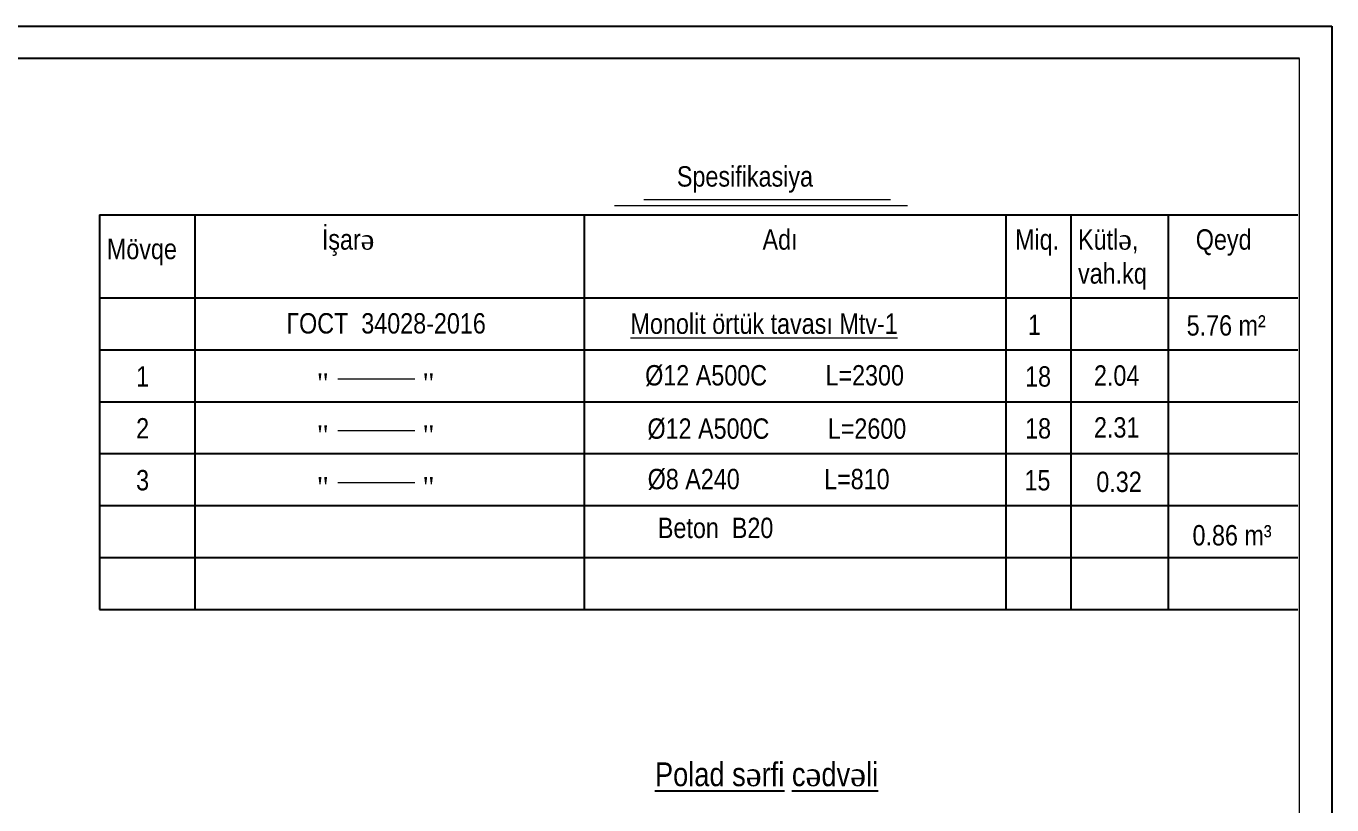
# Model space of a CAD drawing. Header units: millimetres. Extents: x 806395 to 1617731, y -246149 to 193681.
# Drawn here: x 1598478 to 1617712, y -164491 to -153019 of the extents above; entities that cross this region are included whole.
import ezdxf

# ---------------------------------------------------------------- set-up
doc = ezdxf.new("R2010")
doc.units = ezdxf.units.MM
doc.layers.add('A-Wall', color=7, linetype='Continuous', lineweight=30)
doc.styles.add('style6', font='ARIALN.TTF', dxfattribs={"height": 300})
doc.styles.add('Times New Roman', font='times.ttf')

# ---------------------------------------------------------------- blocks, each defined once
blk = doc.blocks.new('vververvg')
at = {"color": 1, "lineweight": 25}
blk.add_line((1575731, -20955), (1617734, -20955), dxfattribs=at)
at = {"color": 0, "lineweight": 25}
blk.add_line((1617734, -20955), (1617734, -50629), dxfattribs=at)
at = {"color": 1, "lineweight": 25, "ltscale": 15}
blk.add_line((1617212, -21477), (1577820, -21477), dxfattribs=at)
at = {"color": 0, "lineweight": 5, "ltscale": 15}
blk.add_line((1617212, -50106), (1617212, -21477), dxfattribs=at)

msp = doc.modelspace()

# ---------------------------------------------------------------- linework, layer by layer
at = {"lineweight": 9}
for p, q in [((1607578.411, -155570.975), (1611208.099, -155570.975)), ((1607146.679, -155662.336), (1611461.183, -155662.336))]:
    msp.add_line(p, q, dxfattribs=at)
for p, q in [((1599557.36, -155797.376), (1617209.922, -155797.376)), ((1599557.36, -155797.376), (1599557.36, -161610.731)), ((1600962.257, -155797.376), (1600962.257, -161610.731)), ((1606696.727, -155797.376), (1606696.727, -161610.731)), ((1612909.07, -155797.376), (1612909.07, -161610.731)), ((1613864.815, -155797.376), (1613864.815, -161610.731)), ((1615298.432, -155797.376), (1615298.432, -161610.731)), ((1599557.36, -157023.155), (1617209.922, -157023.155)), ((1599557.36, -157787.751), (1617209.922, -157787.751)), ((1599557.36, -158552.347), (1617209.922, -158552.347)), ((1599557.36, -158552.347), (1617209.922, -158552.347)), ((1599557.36, -159316.943), (1617209.922, -159316.943)), ((1599557.36, -160081.539), (1617209.922, -160081.539)), ((1599557.36, -160846.135), (1617209.922, -160846.135)), ((1599557.36, -161610.731), (1617209.922, -161610.731))]:
    msp.add_line(p, q)
at = {"color": 7, "lineweight": 15, "ltscale": 15}
for p, q in [((1603068.635, -158213.008), (1604201.295, -158213.008)), ((1603068.635, -158977.604), (1604201.295, -158977.604)), ((1603068.635, -159742.2), (1604201.295, -159742.2))]:
    msp.add_line(p, q, dxfattribs=at)

# ---------------------------------------------------------------- block references
at = {"xscale": 0.9158549222797927, "yscale": 0.9158549222797927, "zscale": 0.9158549222797927}
msp.add_blockref('vververvg', (136101.965, -133827.421), dxfattribs=at)

# ---------------------------------------------------------------- texts
at = {"color": 0, "lineweight": 0, "style": 'Times New Roman'}
for p in [(1602757.937, -158426.283), (1604315.039, -158426.283), (1602757.937, -159190.88), (1604315.039, -159190.88), (1602757.937, -159955.476), (1604315.039, -159955.476)]:
    msp.add_text('"', height=292.458, dxfattribs=at).set_placement(p)
at = {"lineweight": 9, "char_height": 300, "attachment_point": 1, "style": 'style6'}
for s, insert, width in [('\\pxt17;{\\fArial Narrow|b0|i0|c238|p34;Spesifikasiya}', (1608063.559, -155082.914), 15666.17289), ('ГОСТ  34028-2016  ', (1602314.8, -157247.333), 7035.40763), ('{\\fArial Narrow|b0|i0|c238|p34;\\LMonolit örtük tavası Mtv-\\fArial Narrow|b0|i0|c204|p34;1}', (1607380.908, -157252.27), 6212.34252)]:
    msp.add_mtext(s, dxfattribs=dict(at, insert=insert, width=width))
at = {"char_height": 300, "width": 10302.81611, "attachment_point": 1, "style": 'style6'}
for s, insert in [('{\\fArial Narrow|b0|i0|c238|p34;İşar\\fTimes New Roman|b0|i0|c238|p18;ə}', (1602833.904, -156011.911)), ('{\\fArial Narrow|b0|i0|c238|p34;Mövqe}', (1599667.608, -156151.954)), ('{\\fArial Narrow|b0|i0|c238|p34;Adı}', (1609325.382, -156011.911)), ('{\\fArial Narrow|b0|i0|c238|p34;Miq.}', (1613044.859, -156011.911)), ('{\\fArial Narrow|b0|i0|c238|p34;Kütl\\fTimes New Roman|b0|i0|c238|p18;ə\\fArial Narrow|b0|i0|c238|p34;,\\Pvah.kq}', (1613973.06, -156011.911)), ('{\\fArial Narrow|b0|i0|c238|p34;Qeyd}', (1615707.364, -156011.911))]:
    msp.add_mtext(s, dxfattribs=dict(at, insert=insert))
at = {"color": 3, "lineweight": 9, "insert": (1615572.83, -157277.724), "char_height": 300, "width": 2377.05343, "attachment_point": 1, "style": 'style6'}
msp.add_mtext('\\pxt2;5.76{\\fArial Narrow|b0|i0|c238|p34; m²}', dxfattribs=at)
at = {"color": 4, "lineweight": 9, "char_height": 300, "width": 2377.05343, "attachment_point": 1, "style": 'style6'}
for s, insert in [('{\\fArial Narrow|b0|i0|c238|p34;18}', (1613192.95, -158029.623)), ('{\\fArial Narrow|b0|i0|c238|p34;18}', (1613192.95, -158794.219)), ('1{\\fArial Narrow|b0|i0|c238|p34;5}', (1613183.73, -159558.815))]:
    msp.add_mtext(s, dxfattribs=dict(at, insert=insert))
at = {"color": 7, "lineweight": -2, "ltscale": 30, "insert": (1607740.581, -163865.346), "char_height": 350, "width": 17105.77055, "attachment_point": 1, "style": 'style6'}
msp.add_mtext('{\\fArial Narrow|b0|i0|c238|p34;\\LPolad s\\fTimes New Roman|b0|i0|c238|p18;ə\\fArial Narrow|b0|i0|c238|p34;rfi c\\fTimes New Roman|b0|i0|c238|p18;ə\\fArial Narrow|b0|i0|c238|p34;dv\\fTimes New Roman|b0|i0|c238|p18;ə\\fArial Narrow|b0|i0|c238|p34;li}', dxfattribs=at)
at = {"layer": 'A-Wall', "color": 0, "char_height": 300, "attachment_point": 2, "style": 'style6'}
for s, insert, width in [('{\\fArial Narrow|b0|i0|c238|p34;1}', (1613330.468, -157269.515), 16015.17436), ('{\\fArial Narrow|b0|i0|c238|p34; 1}', (1600145.883, -158028.599), 17794.63818), ('Ø{\\fArial Narrow|b0|i0|c238|p34;12 }A500C{\\fArial Narrow|b0|i0|c238|p34;         L=}2300', (1609502.525, -158012.573), 16015.17436), ('{\\fArial Narrow|b0|i0|c238|p34; 2}', (1600145.883, -158793.195), 17794.63818), (' Ø{\\fArial Narrow|b0|i0|c238|p34;12 }A500C{\\fArial Narrow|b0|i0|c238|p34;         L=}2600', (1609488.512, -158797.757), 16015.17436), ('{\\fArial Narrow|b0|i0|c238|p34; 3}', (1600145.883, -159557.791), 17794.63818), ('{\\fArial Narrow|b0|i0|c238|p34;      }Ø{\\fArial Narrow|b0|i0|c238|p34;8 }А{\\fArial Narrow|b0|i0|c238|p34;240   }         {\\fArial Narrow|b0|i0|c238|p34; L=8}1{\\fArial Narrow|b0|i0|c238|p34;0}', (1609128.608, -159541.113), 16015.17436), ('Beton  B20', (1608634.041, -160260.542), 16015.17436)]:
    msp.add_mtext(s, dxfattribs=dict(at, insert=insert, width=width))
at = {"layer": 'A-Wall', "color": 3, "char_height": 300, "width": 16015.17436, "attachment_point": 2, "style": 'style6'}
for s, insert in [('2.04', (1614542.068, -158015.596)), ('2.31', (1614542.068, -158780.193)), ('0.32', (1614576.645, -159581.802)), ('0.86{\\fArial Narrow|b0|i0|c238|p34; m}³', (1616241.697, -160368.835))]:
    msp.add_mtext(s, dxfattribs=dict(at, insert=insert))

doc.saveas('drawing.dxf')
